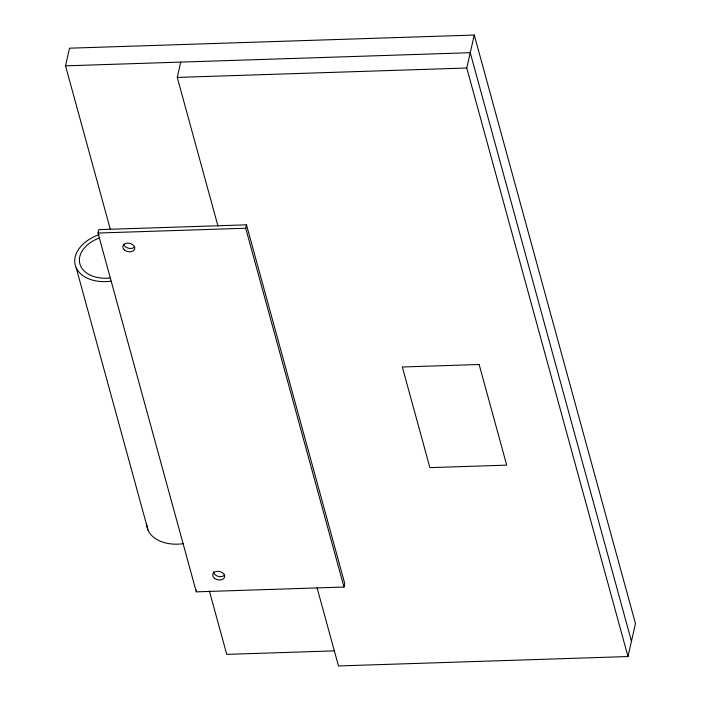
<?xml version="1.0" encoding="UTF-8"?>
<svg xmlns="http://www.w3.org/2000/svg" width="701" height="701" viewBox="0 0 701 701"><rect width="100%" height="100%" fill="white"/><g stroke="black" fill="none" stroke-linecap="round" stroke-linejoin="round"><path stroke-width="1.05" d="M110.311 229.323L65.526 65.841L69.539 48.194L474.262 35.05L635.474 623.583L627.982 656.548L338.478 665.95L317.097 587.902M98 233.03L98.78 229.63L246.489 224.837L344.769 583.644L343.998 587.044L196.289 591.846L98 233.03L245.709 228.237L246.489 224.837M217.993 226.134L177.257 77.417L180.735 62.1M196.289 591.846L196.674 590.137M627.982 656.548L466.77 68.015L474.262 35.05M65.526 65.841L470.248 52.706L631.461 641.24M177.257 77.417L466.77 68.015M334.342 650.878L226.738 654.375L209.406 591.092M245.709 228.237L343.998 587.044M76.172 267.703L148.086 530.245M224.758 574.916A6.107 4.276 12.8 0 1 218.064 576.31A6.107 4.276 12.8 0 1 213.428 571.701M134.583 247.041A6.107 4.276 12.8 0 1 128.406 248.198A6.107 4.276 12.8 0 1 123.648 244.272M111.187 281.171A36.04 24.263 -12.5 0 1 75.226 265.031A36.04 24.263 -12.5 0 1 99.244 234.651M109.952 278.017A31.256 21.039 -11.6 0 1 79.818 263.637A31.256 21.039 -11.6 0 1 99.744 237.876M183.101 543.713A36.04 24.263 -12.5 0 1 146.64 524.076M479.133 364.502L402.33 366.991L429.897 467.637L506.7 465.14L479.133 364.502M124.27 249.836A6.107 4.276 12.8 0 0 134.504 249.503A6.107 4.276 12.8 0 0 127.591 243.107A6.107 4.276 12.8 0 0 124.27 249.836M214.541 578.343A6.107 4.276 12.8 0 0 224.548 577.326A6.107 4.276 12.8 0 0 216.959 571.324A6.107 4.276 12.8 0 0 214.541 578.343"/></g></svg>
